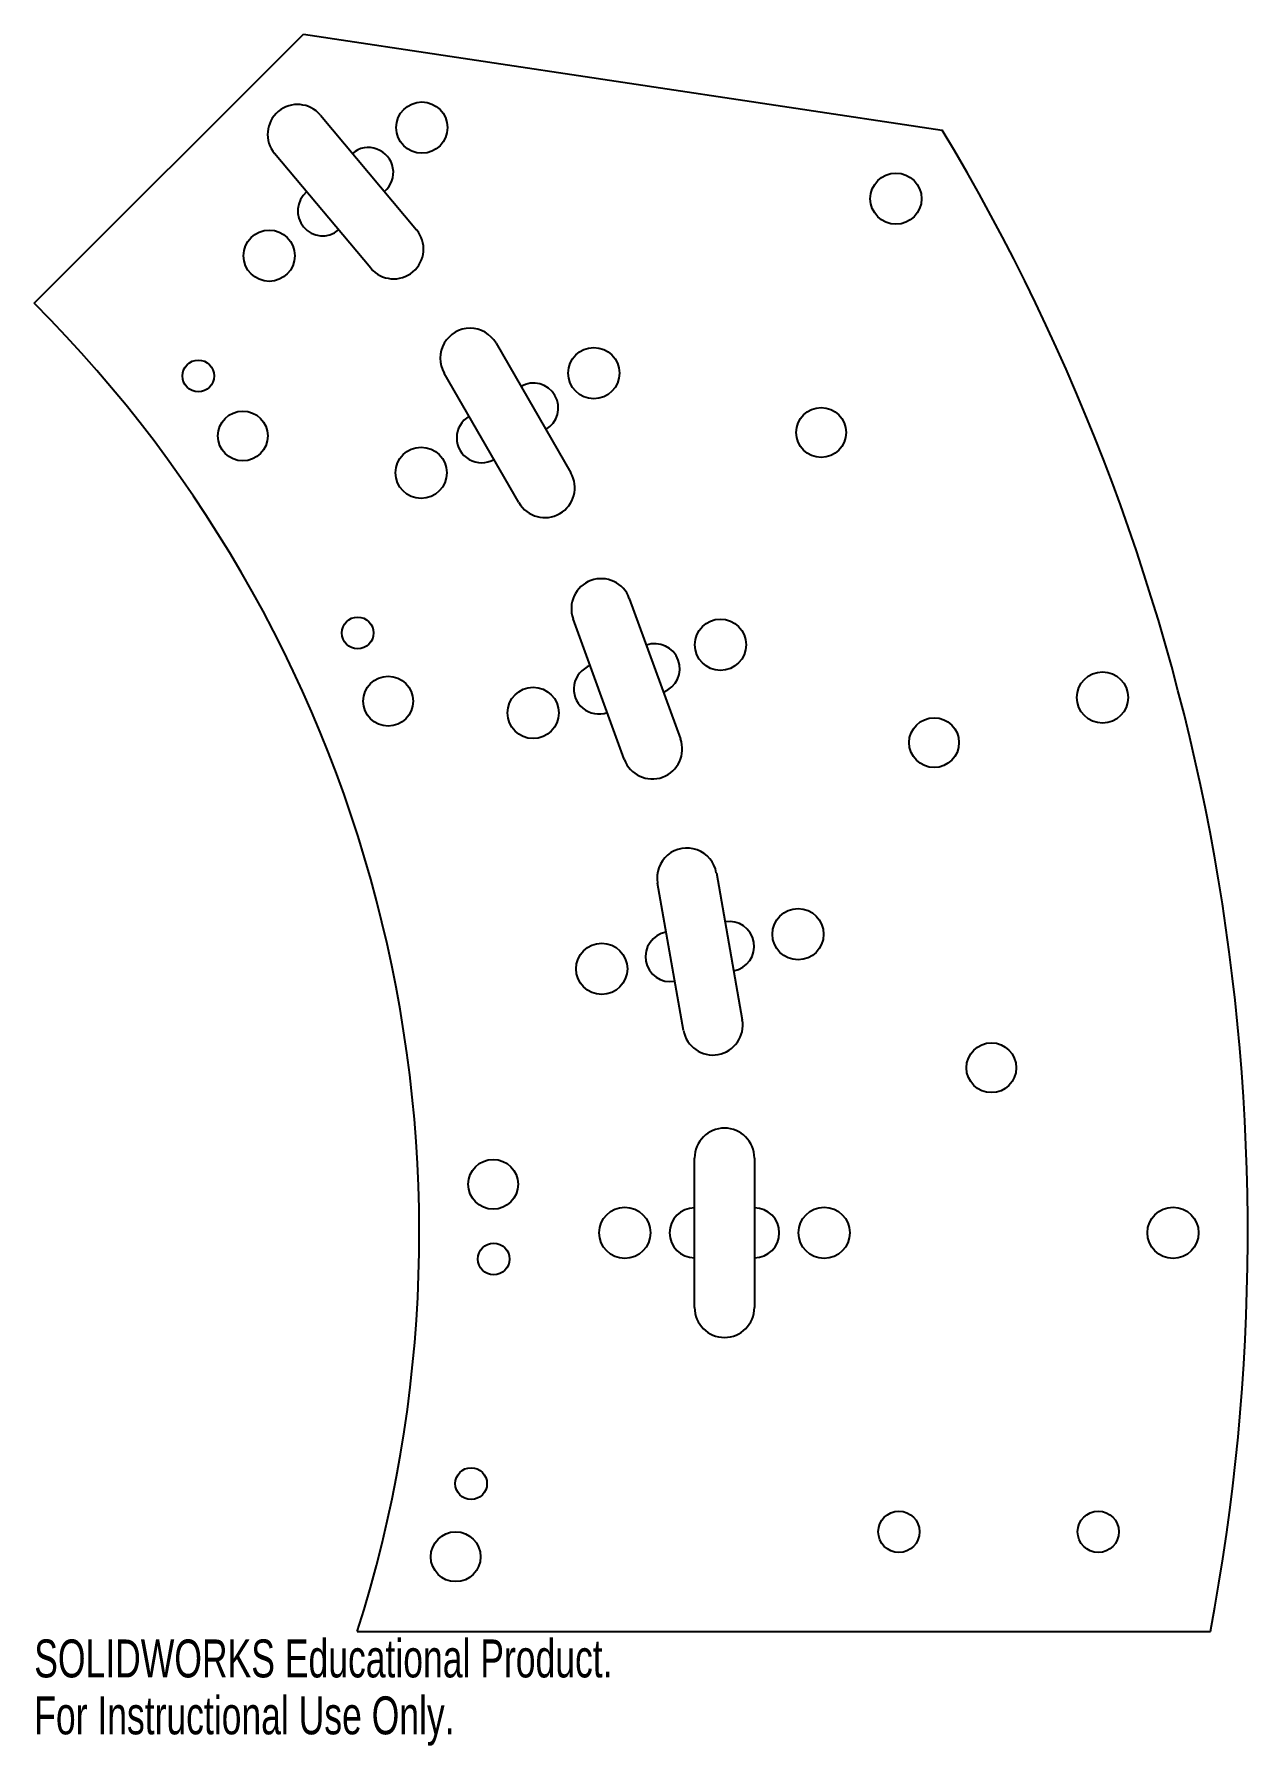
# Model space of a CAD drawing. Header units: inches. Extents: x 4.66 to 10.75, y -2.57 to 6.01.
import ezdxf

# ---------------------------------------------------------------- set-up
doc = ezdxf.new("R2010")
doc.units = ezdxf.units.IN
doc.header["$MEASUREMENT"] = 0
doc.styles.add('SLDTEXTSTYLE0', font='TXT', dxfattribs={"width": 0.7})

msp = doc.modelspace()

# ---------------------------------------------------------------- linework, layer by layer
at = {"color": 7, "linetype": 'Continuous', "lineweight": 25}
for p, q in [((4.6625, 4.6625), (6.0124, 6.0124)), ((6.0124, 6.0124), (9.2174, 5.5318)), ((6.098, 5.6063), (6.5801, 5.0318)), ((6.3502, 4.839), (5.8682, 5.4135)), ((6.9789, 4.4623), (7.3539, 3.8127)), ((7.0941, 3.6627), (6.7191, 4.3123)), ((7.6477, 3.1826), (7.9042, 2.4778)), ((7.6223, 2.3752), (7.3658, 3.08)), ((8.0842, 1.8062), (8.2144, 1.0676)), ((7.919, 1.0155), (7.7887, 1.7541)), ((7.975, -0.375), (7.975, 0.375)), ((8.275, 0.375), (8.275, -0.375)), ((6.2831, -2), (10.5623, -2))]:
    msp.add_line(p, q, dxfattribs=at)
for centre, radius in [((6.6071, 5.544), 0.1285), ((8.985, 5.1875), 0.1285), ((5.8411, 4.9013), 0.1285), ((7.4695, 4.3125), 0.1285), ((5.4852, 4.2984), 0.0795), ((5.7085, 3.9971), 0.125), ((8.6099, 4.0149), 0.125), ((6.6034, 3.8125), 0.1285), ((6.2855, 3.0093), 0.0795), ((8.1048, 2.9499), 0.1285), ((6.4383, 2.6668), 0.125), ((10.0215, 2.6852), 0.1285), ((7.1652, 2.6079), 0.1285), ((9.1763, 2.4588), 0.125), ((8.494, 1.4977), 0.1285), ((7.5092, 1.3241), 0.1285), ((9.4638, 0.828), 0.125), ((6.9645, 0.2432), 0.125), ((7.625, 0), 0.1285), ((8.625, 0), 0.1285), ((10.375, 0), 0.1285), ((6.9675, -0.1318), 0.0795), ((6.8542, -1.2581), 0.0795), ((9, -1.5), 0.1035), ((10, -1.5), 0.1035), ((6.7766, -1.625), 0.125)]:
    msp.add_circle(centre, radius, dxfattribs=at)
for centre, radius, start, end in [((5.9831, 5.5099), 0.15, 40, 220), ((0, 0), 10.75, 349.27785, 30.97005), ((6.339, 5.3191), 0.125, 310, 130), ((6.1092, 5.1262), 0.125, 130, 310), ((6.4652, 4.9354), 0.15, 220, 40), ((0, 0), 6.5938, 342.34303, 45), ((6.849, 4.3873), 0.15, 30, 210), ((7.1664, 4.1375), 0.125, 300, 120), ((6.9066, 3.9875), 0.125, 120, 300), ((7.224, 3.7377), 0.15, 210, 30), ((7.5067, 3.1313), 0.15, 20, 200), ((7.776, 2.8302), 0.125, 290, 110), ((7.494, 2.7276), 0.125, 110, 290), ((7.7633, 2.4265), 0.15, 200, 20), ((7.9364, 1.7802), 0.15, 10, 190), ((8.1493, 1.4369), 0.125, 280, 100), ((7.8538, 1.3848), 0.125, 100, 280), ((8.0667, 1.0416), 0.15, 190, 10), ((8.125, 0.375), 0.15, 0, 180), ((7.975, 0), 0.125, 90, 270), ((8.275, 0), 0.125, 270, 90), ((8.125, -0.375), 0.15, 180, 0)]:
    msp.add_arc(centre, radius, start, end, dxfattribs=at)

# ---------------------------------------------------------------- texts
at = {"color": 7, "linetype": 'Continuous', "char_height": 0.1903, "attachment_point": 1, "style": 'SLDTEXTSTYLE0'}
for s, insert in [('SOLIDWORKS Educational Product.', (4.6625, -2.0401)), ('For Instructional Use Only.', (4.6625, -2.3256))]:
    msp.add_mtext(s, dxfattribs=dict(at, insert=insert))

doc.saveas('drawing.dxf')
